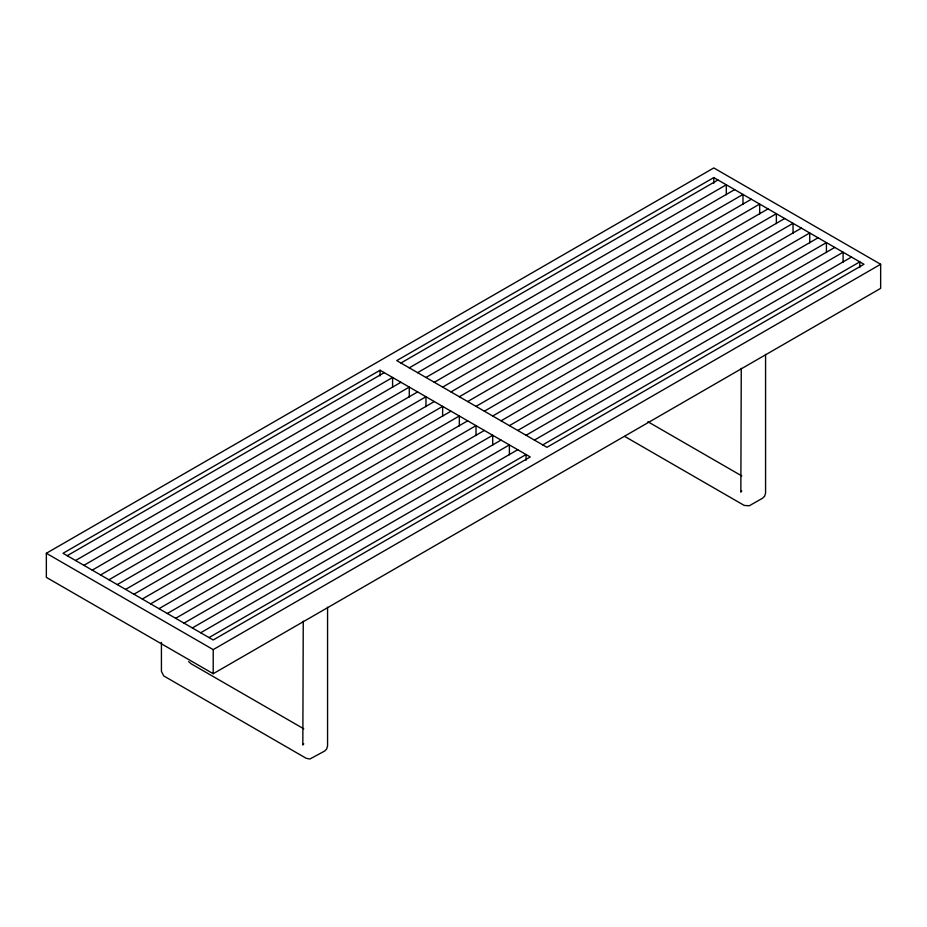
<?xml version="1.0" encoding="UTF-8"?>
<svg xmlns="http://www.w3.org/2000/svg" width="927" height="927" viewBox="0 0 927 927"><rect width="100%" height="100%" fill="white"/><g stroke="black" fill="none" stroke-linecap="round" stroke-linejoin="round"><path stroke-width="1.39" d="M303.766 743.848L302.828 745.03L303.256 621.194M741.774 490.962L740.835 492.156L741.264 368.309M46.35 553.28L713.79 167.938L880.65 264.276L880.65 288.367L213.21 673.709L46.35 577.37L46.35 553.28L213.21 649.618L880.65 264.276M380.07 370.244L63.036 553.28L213.21 639.989L530.244 456.953L380.07 370.244L380.07 375.91M713.79 177.578L396.756 360.615L546.93 447.312L863.964 264.276L713.79 177.578L713.79 183.245M67.207 555.69L384.242 372.654M400.928 363.025L717.962 179.989M75.55 560.511L392.584 377.474L392.584 387.393M409.27 367.834L726.304 184.797L726.304 194.716M83.894 565.331L400.928 382.283M417.613 372.654L734.647 189.618M92.236 570.14L409.27 387.104L409.27 397.023M425.957 377.474L742.99 194.438L742.99 204.346M100.579 574.96L417.613 391.924M434.299 382.283L751.333 199.247M108.922 579.781L425.957 396.744L425.957 406.652M442.642 387.104L759.677 204.067L759.677 213.986M117.266 584.589L434.299 401.553M450.985 391.924L768.019 208.888M125.609 589.41L442.642 406.374L442.642 416.293M459.328 396.744L776.362 213.697L776.362 223.616M133.951 594.23L450.985 411.194M467.671 401.553L784.706 218.517M142.294 599.039L459.328 416.003L459.328 425.922M476.014 406.374L793.048 223.337L793.048 233.256M150.637 603.859L467.671 420.823M484.357 411.194L801.391 228.146M158.98 608.68L476.014 425.644L476.014 435.563M492.7 416.003L809.734 232.967L809.734 242.886M167.323 613.5L484.357 430.452M501.043 420.823L818.077 237.787M175.666 618.309L492.7 435.273L492.7 445.192M509.387 425.644L826.421 242.607L826.421 252.515M184.01 623.129L501.043 440.093M517.73 430.452L834.763 247.416M192.352 627.95L509.387 444.902L509.387 454.821M526.072 435.273L843.106 252.237L843.106 262.156M200.695 632.759L517.73 449.722M534.415 440.093L851.449 257.057M209.038 637.579L526.072 454.543L526.072 460.209M542.758 444.902L859.792 261.866L859.792 267.532M647.915 421.739L741.774 475.922M624.775 436.455L744.207 505.412L749.248 505.794L762.631 498.181L764.613 496.246L765.575 493.083L765.575 354.357M303.766 728.807L191.136 663.778L188.668 661.623M327.567 607.231L327.567 745.957L326.605 749.132L324.624 751.067L309.919 759.004L306.2 758.298L163.708 675.91L161.425 671.299L161.425 642.399M213.21 649.618L213.21 673.709"/></g></svg>
